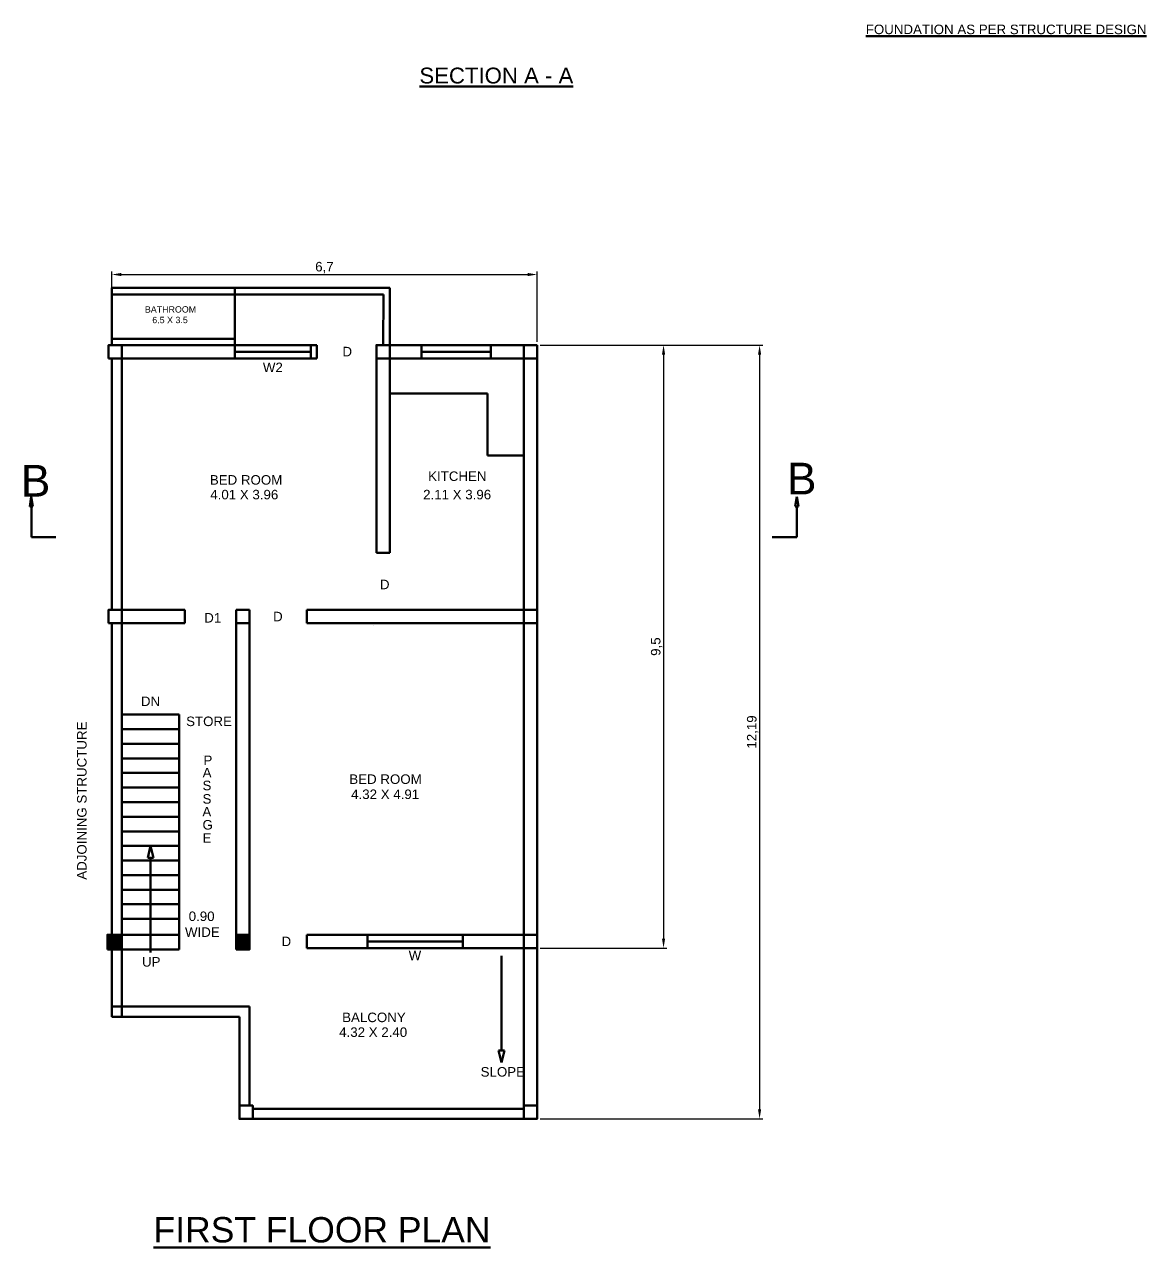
# Model space of a CAD drawing. Header units: metres. Extents: x 1078 to 2200, y 981 to 1979.
# Drawn here: x 1097.94 to 1115.62, y 982.08 to 1001.35 of the extents above; entities that cross this region are included whole.
import ezdxf

# ---------------------------------------------------------------- set-up
doc = ezdxf.new("R2010")
doc.units = ezdxf.units.M
doc.layers.add('wall', color=7, linetype='Continuous', lineweight=50, plot=False)
doc.styles.get("Standard").update_dxf_attribs({"font": 'arial.ttf'})
doc.dimstyles.new('ISO-25', dxfattribs={"dimtxt": 0.15, "dimasz": 0.15, "dimexe": 0.05, "dimexo": 0.05, "dimgap": 0.02, "dimtad": 1, "dimtxsty": 'Standard', "dimcen": 2.5, "dimadec": 0, "dimazin": 0, "dimtfac": 1, "dimtmove": 0, "dimatfit": 3, "dimfxl": 1, "dimarcsym": 0})
pattern_1 = [(0, (0, 0), (0, 6.985), [5.08, -1.905]), (90, (0, 0), (-6.985, 4e-16), [5.08, -1.905])]

# ---------------------------------------------------------------- blocks, each defined once
blk = doc.blocks.new('*D3')
at = {"layer": 'Defpoints', "color": 0, "transparency": 16777216}
for p in [(1106.019, 996.298), (1106.019, 984.108), (1109.525, 984.108)]:
    blk.add_point(p, dxfattribs=at)
at = {"layer": 'wall', "color": 0, "lineweight": -2, "transparency": 16777216}
for p, q in [((1106.069, 996.298), (1109.575, 996.298)), ((1109.525, 996.148), (1109.525, 984.258)), ((1106.069, 984.108), (1109.575, 984.108))]:
    blk.add_line(p, q, dxfattribs=at)
at = {"layer": 'wall', "color": 0, "transparency": 16777216}
for points in [[(1109.5, 996.148), (1109.55, 996.148), (1109.525, 996.298)], [(1109.5, 984.258), (1109.55, 984.258), (1109.525, 984.108)]]:
    blk.add_solid(points, dxfattribs=at)
at = {"layer": 'wall', "color": 0, "transparency": 16777216, "insert": (1109.415, 990.203), "char_height": 0.15, "attachment_point": 5, "rotation": 90}
blk.add_mtext('12,19', dxfattribs=at)
blk = doc.blocks.new('*D4')
at = {"layer": 'Defpoints', "color": 0, "transparency": 16777216}
for p in [(1106.019, 996.298), (1106.019, 986.798), (1108.012, 986.798)]:
    blk.add_point(p, dxfattribs=at)
at = {"layer": 'wall', "color": 0, "lineweight": -2, "transparency": 16777216}
for p, q in [((1106.069, 996.298), (1108.062, 996.298)), ((1108.012, 996.148), (1108.012, 986.948)), ((1106.069, 986.798), (1108.062, 986.798))]:
    blk.add_line(p, q, dxfattribs=at)
at = {"layer": 'wall', "color": 0, "transparency": 16777216}
for points in [[(1107.987, 996.148), (1108.037, 996.148), (1108.012, 996.298)], [(1107.987, 986.948), (1108.037, 986.948), (1108.012, 986.798)]]:
    blk.add_solid(points, dxfattribs=at)
at = {"layer": 'wall', "color": 0, "transparency": 16777216, "insert": (1107.902, 991.548), "char_height": 0.15, "attachment_point": 5, "rotation": 90}
blk.add_mtext('9,5', dxfattribs=at)
blk = doc.blocks.new('*D6')
at = {"layer": 'Defpoints', "color": 0, "transparency": 16777216}
for p in [(1106.019, 997.41), (1099.319, 996.298), (1106.019, 996.298)]:
    blk.add_point(p, dxfattribs=at)
at = {"layer": 'wall', "color": 0, "lineweight": -2, "transparency": 16777216}
for p, q in [((1099.319, 996.348), (1099.319, 997.46)), ((1099.469, 997.41), (1105.869, 997.41)), ((1106.019, 996.348), (1106.019, 997.46))]:
    blk.add_line(p, q, dxfattribs=at)
at = {"layer": 'wall', "color": 0, "transparency": 16777216}
for points in [[(1099.469, 997.435), (1099.469, 997.385), (1099.319, 997.41)], [(1105.869, 997.435), (1105.869, 997.385), (1106.019, 997.41)]]:
    blk.add_solid(points, dxfattribs=at)
at = {"layer": 'wall', "color": 0, "transparency": 16777216, "insert": (1102.669, 997.52), "char_height": 0.15, "attachment_point": 5}
blk.add_mtext('6,7', dxfattribs=at)

msp = doc.modelspace()

# ---------------------------------------------------------------- hatches: boundary and pattern name
at = {"layer": 'wall', "true_color": 0x000000}
h = msp.add_hatch(dxfattribs=at)
h.set_pattern_fill('ANGLE', color=18)
h.set_pattern_definition(pattern_1)
h.paths.add_polyline_path([(1099.479, 996.298), (1099.269, 996.298), (1099.269, 996.088), (1099.479, 996.088)])
h.paths.add_polyline_path([(1099.479, 992.128), (1099.269, 992.128), (1099.269, 991.918), (1099.479, 991.918)])
h = msp.add_hatch(dxfattribs=at)
h.set_pattern_fill('ANGLE', color=18)
h.set_pattern_definition(pattern_1)
h.paths.add_polyline_path([(1101.489, 992.128), (1101.279, 992.128), (1101.279, 991.915), (1101.489, 991.915)])
h = msp.add_hatch(dxfattribs=at)
h.set_pattern_fill('ANGLE', color=18)
h.set_pattern_definition(pattern_1)
h.paths.add_polyline_path([(1106.019, 992.128), (1105.809, 992.128), (1105.809, 991.918), (1106.019, 991.918)])
h = msp.add_hatch(color=18, dxfattribs=at)
h.dxf.hatch_style = 1
h.paths.add_polyline_path([(1099.479, 987.008), (1099.249, 987.008), (1099.249, 986.778), (1099.479, 986.778)])
h = msp.add_hatch(color=18, dxfattribs=at)
h.dxf.hatch_style = 1
h.paths.add_polyline_path([(1101.279, 986.778), (1101.489, 986.778), (1101.489, 987.008), (1101.279, 987.008)])
h = msp.add_hatch(dxfattribs=at)
h.set_pattern_fill('ANGLE', color=18)
h.set_pattern_definition([(0, (18.725, 0), (0, 6.985), [5.08, -1.905]), (90, (18.725, 0), (-6.985, 4e-16), [5.08, -1.905])])
h.paths.add_polyline_path([(1101.259, 986.843), (1101.259, 986.943), (1100.379, 986.943), (1100.379, 986.843)])

# ---------------------------------------------------------------- linework, layer by layer
at = {"layer": 'wall'}
for p, q in [((1103.699, 997.198), (1099.319, 997.198)), ((1099.319, 996.298), (1099.319, 997.198)), ((1101.256, 996.298), (1101.256, 997.198)), ((1103.699, 996.088), (1103.699, 997.198)), ((1103.599, 997.098), (1099.319, 997.098)), ((1103.599, 997.098), (1103.594, 996.298)), ((1101.256, 996.398), (1099.319, 996.398)), ((1102.549, 996.298), (1099.319, 996.298)), ((1101.256, 996.088), (1101.256, 996.298)), ((1102.456, 996.298), (1102.456, 996.088)), ((1102.549, 996.088), (1102.549, 996.298)), ((1106.019, 996.298), (1103.699, 996.298)), ((1104.199, 996.298), (1104.199, 996.088)), ((1105.29, 996.088), (1105.29, 996.298)), ((1106.019, 992.128), (1106.019, 996.298)), ((1099.319, 996.088), (1099.319, 992.128)), ((1099.479, 996.088), (1099.479, 986.778)), ((1099.479, 996.088), (1102.549, 996.088)), ((1101.256, 996.193), (1102.456, 996.193)), ((1103.489, 996.088), (1103.489, 993.028)), ((1103.679, 996.088), (1103.489, 996.088)), ((1105.809, 996.088), (1103.679, 996.088)), ((1103.699, 993.028), (1103.699, 996.088)), ((1104.744, 996.193), (1104.199, 996.193)), ((1104.744, 996.193), (1105.29, 996.193)), ((1105.809, 996.088), (1105.809, 992.128)), ((1103.699, 995.538), (1105.239, 995.538)), ((1105.239, 994.558), (1105.239, 995.538)), ((1105.809, 994.558), (1105.239, 994.558)), ((1098.026, 993.758), (1098.049, 993.906)), ((1098.049, 993.906), (1098.076, 993.758)), ((1110.114, 993.906), (1110.088, 993.758)), ((1110.138, 993.758), (1110.114, 993.906)), ((1098.076, 993.758), (1098.026, 993.758)), ((1098.051, 993.758), (1098.051, 993.274)), ((1110.088, 993.758), (1110.138, 993.758)), ((1110.113, 993.758), (1110.113, 993.274)), ((1098.051, 993.274), (1098.439, 993.274)), ((1110.113, 993.274), (1109.724, 993.274)), ((1103.489, 993.028), (1103.699, 993.028)), ((1100.469, 992.128), (1099.479, 992.128)), ((1100.469, 991.918), (1100.469, 992.128)), ((1101.279, 992.128), (1101.279, 987.008)), ((1101.489, 992.128), (1101.279, 992.128)), ((1105.789, 992.128), (1102.389, 992.128)), ((1102.389, 991.918), (1102.389, 992.128)), ((1106.019, 992.128), (1105.789, 992.128)), ((1106.019, 984.108), (1106.019, 992.128)), ((1099.319, 991.918), (1099.319, 987.008)), ((1100.469, 991.918), (1099.479, 991.918)), ((1101.489, 991.918), (1101.489, 986.778)), ((1105.809, 991.918), (1102.389, 991.918)), ((1105.809, 991.918), (1105.809, 986.988)), ((1100.379, 990.478), (1099.479, 990.478)), ((1100.379, 990.478), (1099.479, 990.478)), ((1100.379, 990.478), (1100.379, 986.778)), ((1100.379, 990.248), (1099.479, 990.248)), ((1100.379, 990.018), (1099.479, 990.018)), ((1100.379, 989.788), (1099.479, 989.788)), ((1100.762, 989.832), (1100.762, 989.832)), ((1100.379, 989.558), (1099.479, 989.558)), ((1100.379, 989.328), (1099.479, 989.328)), ((1100.379, 989.098), (1099.479, 989.098)), ((1100.379, 988.868), (1099.479, 988.868)), ((1100.379, 988.638), (1099.479, 988.638)), ((1100.379, 988.408), (1099.479, 988.408)), ((1099.929, 988.408), (1099.884, 988.219)), ((1099.929, 988.408), (1099.974, 988.219)), ((1100.379, 988.178), (1099.479, 988.178)), ((1099.884, 988.219), (1099.974, 988.219)), ((1099.929, 986.729), (1099.929, 988.219)), ((1100.379, 987.948), (1099.479, 987.948)), ((1100.379, 987.718), (1099.479, 987.718)), ((1100.379, 987.488), (1099.479, 987.488)), ((1100.379, 987.258), (1099.479, 987.258)), ((1100.379, 987.008), (1099.479, 987.008)), ((1101.279, 987.008), (1101.279, 986.778)), ((1102.389, 987.008), (1103.884, 987.008)), ((1102.389, 987.008), (1102.389, 986.798)), ((1102.389, 987.008), (1105.809, 987.008)), ((1103.349, 987.008), (1103.349, 986.798)), ((1103.884, 987.008), (1105.809, 987.008)), ((1104.849, 987.008), (1104.849, 986.798)), ((1105.809, 986.988), (1105.809, 986.738)), ((1099.319, 986.778), (1099.319, 985.718)), ((1100.379, 986.778), (1099.479, 986.778)), ((1099.479, 986.778), (1099.479, 985.718)), ((1101.489, 986.778), (1101.279, 986.778)), ((1103.884, 986.798), (1102.389, 986.798)), ((1103.349, 986.903), (1104.849, 986.903)), ((1105.809, 986.798), (1103.884, 986.798)), ((1105.459, 986.676), (1105.459, 985.186)), ((1105.809, 986.738), (1105.809, 984.318)), ((1099.479, 985.878), (1099.319, 985.878)), ((1099.479, 985.878), (1101.489, 985.878)), ((1101.489, 985.878), (1101.369, 985.878)), ((1101.489, 985.878), (1101.489, 984.318)), ((1099.319, 985.718), (1101.329, 985.718)), ((1101.329, 984.108), (1101.329, 985.718)), ((1105.459, 984.996), (1105.414, 985.186)), ((1105.414, 985.186), (1105.504, 985.186)), ((1105.459, 984.996), (1105.504, 985.186)), ((1105.809, 984.268), (1101.539, 984.268)), ((1105.809, 984.108), (1101.329, 984.108))]:
    msp.add_line(p, q, dxfattribs=at)
for points in [[(1099.269, 996.088), (1099.479, 996.088), (1099.479, 996.298), (1099.269, 996.298)], [(1103.699, 996.088), (1103.489, 996.088), (1103.489, 996.298), (1103.699, 996.298)], [(1106.019, 996.298), (1105.809, 996.298), (1105.809, 996.088), (1106.019, 996.088)], [(1099.269, 991.918), (1099.479, 991.918), (1099.479, 992.128), (1099.269, 992.128)], [(1106.019, 992.128), (1105.809, 992.128), (1105.809, 991.918), (1106.019, 991.918)], [(1103.449, 991.888), (1103.449, 991.888)], [(1099.249, 986.778), (1099.479, 986.778), (1099.479, 987.008), (1099.249, 987.008)], [(1105.809, 987.008), (1106.019, 987.008), (1106.019, 986.798), (1105.809, 986.798)], [(1101.329, 984.318), (1101.539, 984.318), (1101.539, 984.108), (1101.329, 984.108)], [(1105.809, 984.318), (1106.019, 984.318), (1106.019, 984.108), (1105.809, 984.108)]]:
    msp.add_lwpolyline(points, close=True, dxfattribs=at)
for points in [[(1101.279, 991.915), (1101.489, 991.915), (1101.489, 992.128)], [(1101.279, 986.778), (1101.489, 986.778), (1101.489, 987.008), (1101.279, 987.008)]]:
    msp.add_lwpolyline(points, dxfattribs=at)

# ---------------------------------------------------------------- texts
at = {"layer": 'wall', "attachment_point": 1}
for s, width, heights, insert, char_height in [('{\\LFOUNDATION AS PER STRUCTURE DESIGN}', 29.19798, [0], (1111.198, 1001.347), 0.15), ('{\\LSECTION A - A}', 29.19798, [0], (1104.165, 1000.67), 0.25), ('D', 1.54372, [0], (1102.953, 996.271), 0.15), ('W2', 1.54372, [0], (1101.699, 996.022), 0.15), ('B', 1.54372, [0], (1097.885, 994.411), 0.5), ('KITCHEN', 1.54372, [0], (1104.303, 994.308), 0.15), ('B', 1.54372, [0], (1109.956, 994.445), 0.5), ('BED ROOM', 1.54372, [0], (1100.864, 994.25), 0.15), ('4.01 X 3.96', 1.54372, [0], (1100.87, 994.018), 0.15), ('2.11 X 3.96', 1.54372, [0], (1104.224, 994.018), 0.15), ('D', 1.54372, [0], (1103.543, 992.602), 0.15), ('D1', 1.54372, [0], (1100.775, 992.077), 0.15), ('D', 1.54372, [0], (1101.86, 992.097), 0.15), ('DN', 1.54372, [0], (1099.777, 990.762), 0.15), ('STORE', 1.54372, [0], (1100.49, 990.446), 0.15), ('P', 1.54372, [0], (1100.763, 989.832), 0.15), ('A', 1.54372, [0], (1100.75, 989.638), 0.15), ('BED ROOM', 1.91089, [0], (1103.061, 989.535), 0.15), ('S', 1.54372, [0], (1100.748, 989.436), 0.15), ('4.32 X 4.91', 1.54372, [0], (1103.09, 989.297), 0.15), ('S', 1.54372, [0], (1100.748, 989.224), 0.15), ('A', 1.54372, [0.212], (1100.746, 989.023), 0.15), ('G', 1.54372, [0], (1100.748, 988.816), 0.15), ('E', 1.54372, [0.731], (1100.748, 988.607), 0.15), (' 0.90\\PWIDE', 1.54372, [0], (1100.472, 987.375), 0.15), ('D', 1.54372, [0], (1101.993, 986.979), 0.15), ('W', 1.54372, [0], (1103.996, 986.758), 0.15), ('UP', 1.54372, [0], (1099.795, 986.657), 0.15), ('BALCONY', 1.54372, [0], (1102.948, 985.782), 0.15), ('4.32 X 2.40', 1.54372, [0], (1102.901, 985.549), 0.15), ('SLOPE', 1.54372, [0], (1105.13, 984.924), 0.15), ('{\\LFIRST FLOOR PLAN}', 8.8216, [0], (1099.977, 982.561), 0.4)]:
    msp.add_mtext_dynamic_manual_height_columns(s, width=width, gutter_width=12.5, heights=heights, dxfattribs=dict(at, insert=insert, char_height=char_height))
for s, width, insert, char_height, rotation in [('BATHROOM\\P   6.5 X 3.5', 1.54372, (1099.84, 996.91), 0.1, 0.08), ('ADJOINING STRUCTURE', 3.41457, (1098.771, 987.876), 0.15, 90)]:
    msp.add_mtext_dynamic_manual_height_columns(s, width=width, gutter_width=12.5, heights=[0], dxfattribs=dict(at, insert=insert, char_height=char_height, rotation=rotation))

# ---------------------------------------------------------------- dimensions: what is measured, and where the dimension line sits
at = {"layer": 'wall'}
dim = msp.add_linear_dim(base=(1106.019, 997.41), p1=(1099.319, 996.298), p2=(1106.019, 996.298), dimstyle='ISO-25', dxfattribs=at)
dim.commit()
dim.dimension.update_dxf_attribs({"geometry": '*D6', "text_midpoint": (1102.669, 997.52)})
for base, p2, picture, middle in [((1109.525, 984.108), (1106.019, 984.108), '*D3', (1109.415, 990.203)), ((1108.012, 986.798), (1106.019, 986.798), '*D4', (1107.902, 991.548))]:
    dim = msp.add_linear_dim(base=base, p1=(1106.019, 996.298), p2=p2, angle=90, dimstyle='ISO-25', dxfattribs=at)
    dim.commit()
    dim.dimension.update_dxf_attribs({"geometry": picture, "text_midpoint": middle})

doc.saveas('drawing.dxf')
